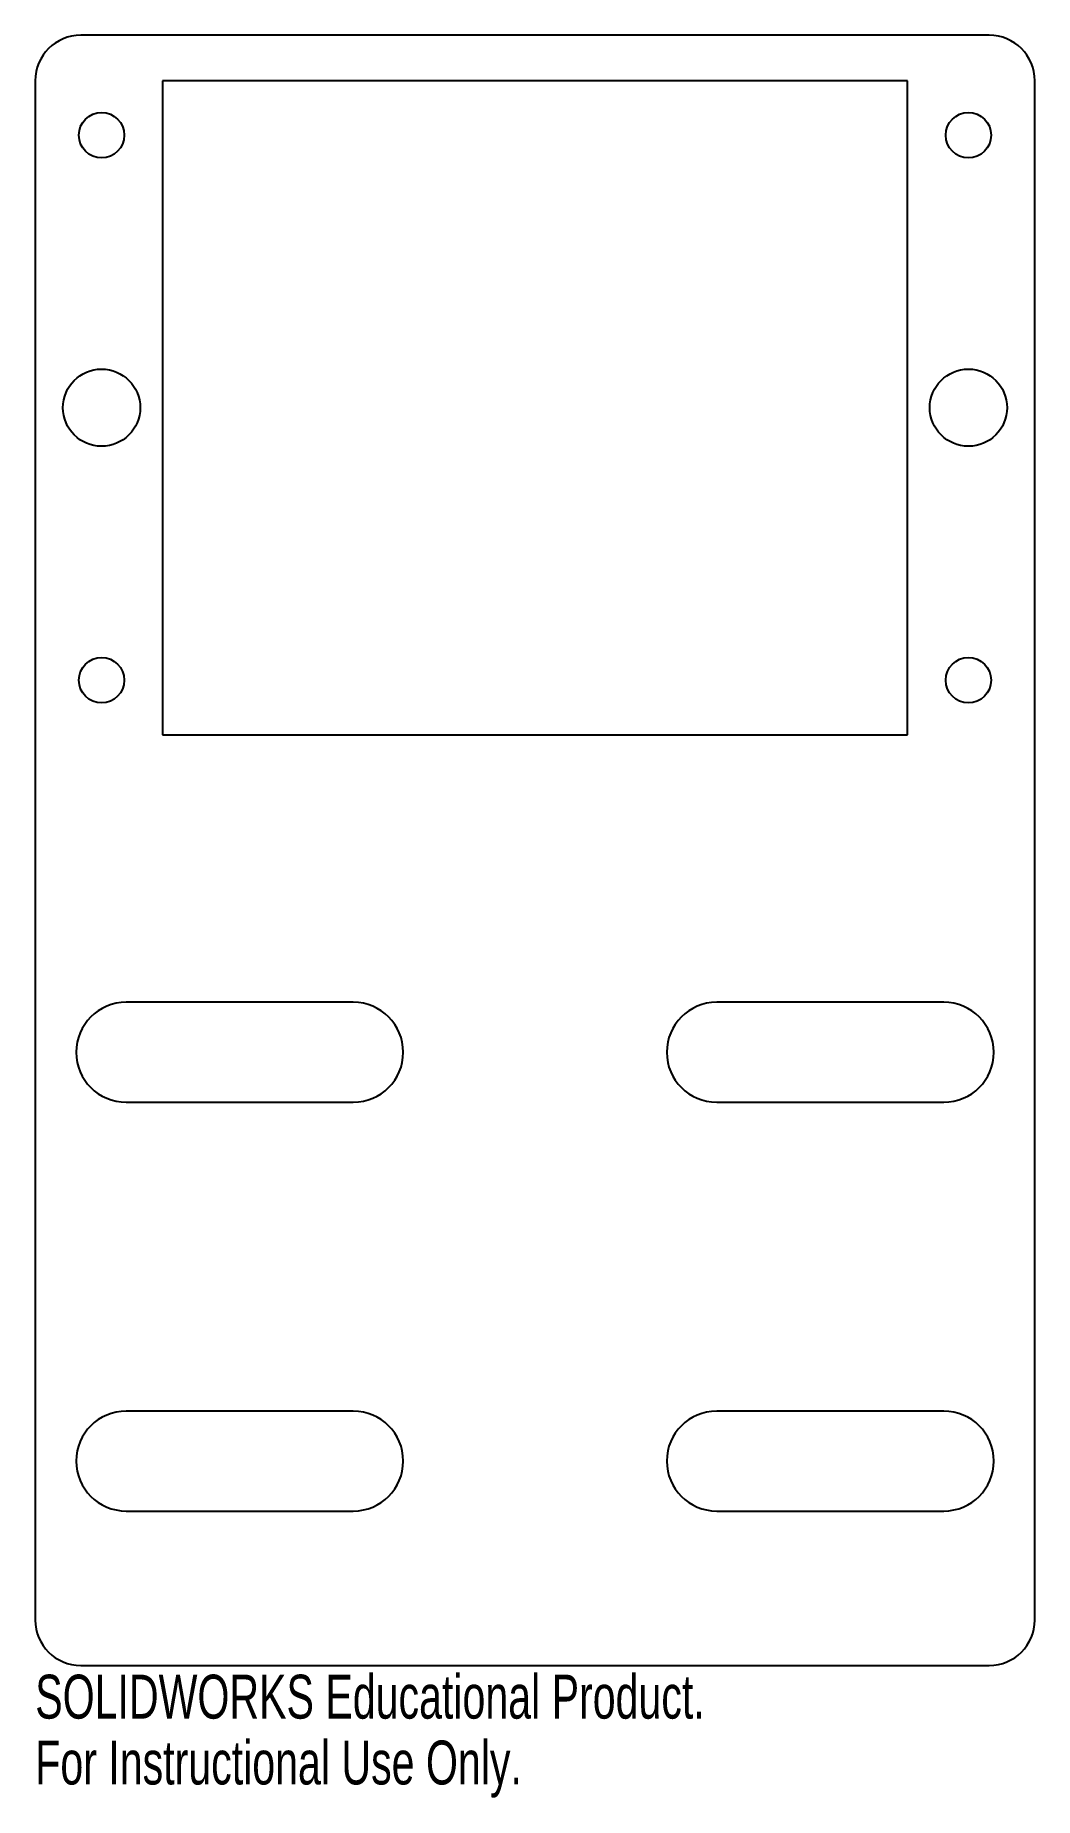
# Model space of a CAD drawing. Header units: millimetres. Extents: x 0 to 110, y -112 to 82.
import ezdxf

# ---------------------------------------------------------------- set-up
doc = ezdxf.new("R2010")
doc.units = ezdxf.units.MM
doc.styles.add('SLDTEXTSTYLE0', font='TXT', dxfattribs={"width": 0.7})

msp = doc.modelspace()

# ---------------------------------------------------------------- linework, layer by layer
at = {"color": 7, "linetype": 'Continuous', "lineweight": 25}
for p, q in [((105, 82), (5, 82)), ((0, 77), (0, -92.46)), ((96, 77), (14, 77)), ((14, 77), (14, 5)), ((96, 5), (96, 77)), ((110, -92.46), (110, 77)), ((14, 5), (96, 5)), ((35, -24.46), (10, -24.46)), ((100, -24.46), (75, -24.46)), ((10, -35.46), (35, -35.46)), ((75, -35.46), (100, -35.46)), ((35, -69.46), (10, -69.46)), ((100, -69.46), (75, -69.46)), ((10, -80.46), (35, -80.46)), ((75, -80.46), (100, -80.46)), ((5, -97.46), (105, -97.46))]:
    msp.add_line(p, q, dxfattribs=at)
for centre, radius in [((7.3, 71), 2.5), ((102.7, 71), 2.5), ((7.3, 41), 4.25), ((102.7, 41), 4.25), ((7.3, 11), 2.5), ((102.7, 11), 2.5)]:
    msp.add_circle(centre, radius, dxfattribs=at)
for centre, radius, start, end in [((5, 77), 5, 90, 180), ((105, 77), 5, 0, 90), ((10, -29.96), 5.5, 90, 270), ((35, -29.96), 5.5, 270, 90), ((75, -29.96), 5.5, 90, 270), ((100, -29.96), 5.5, 270, 90), ((10, -74.96), 5.5, 90, 270), ((35, -74.96), 5.5, 270, 90), ((75, -74.96), 5.5, 90, 270), ((100, -74.96), 5.5, 270, 90), ((5, -92.46), 5, 180, 270), ((105, -92.46), 5, 270, 0)]:
    msp.add_arc(centre, radius, start, end, dxfattribs=at)

# ---------------------------------------------------------------- texts
at = {"color": 7, "linetype": 'Continuous', "char_height": 4.8336, "attachment_point": 1, "style": 'SLDTEXTSTYLE0'}
for s, insert in [('SOLIDWORKS Educational Product.', (0, -98.48)), ('For Instructional Use Only.', (0, -105.73))]:
    msp.add_mtext(s, dxfattribs=dict(at, insert=insert))

doc.saveas('drawing.dxf')
